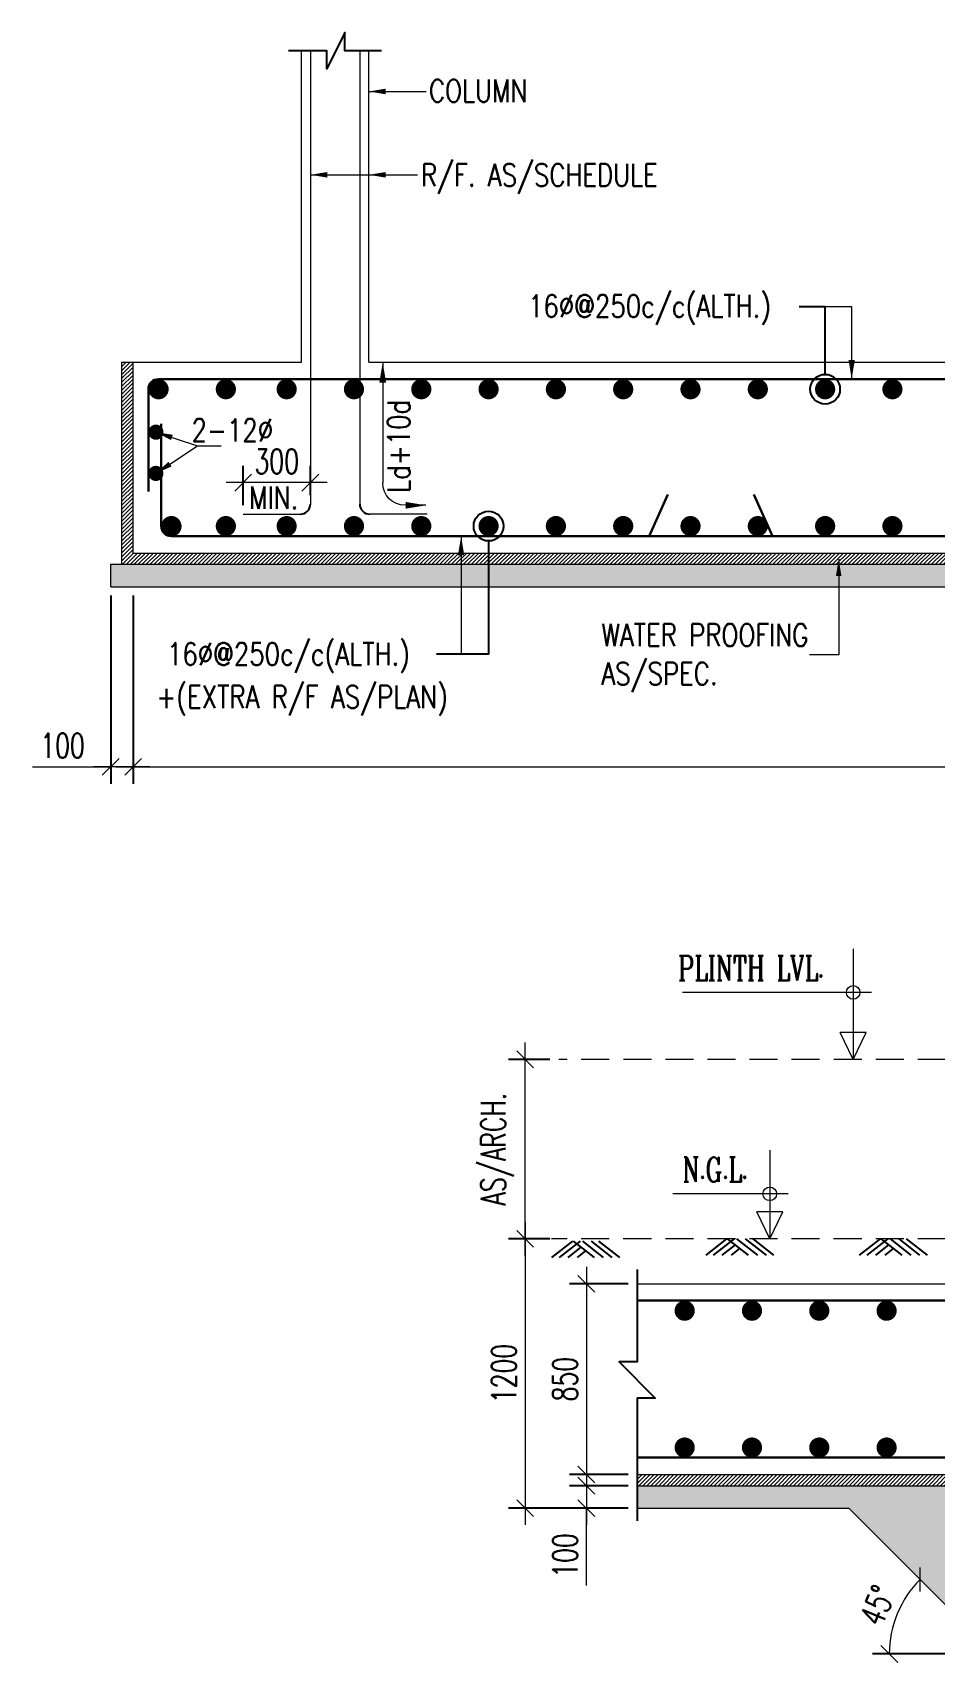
# Model space of a CAD drawing. Header units: millimetres. Extents: x 1123469 to 1752051, y -126924 to 196924.
# Drawn here: x 1371069 to 1375089, y 106371 to 113635 of the extents above; entities that cross this region are included whole.
import ezdxf

# ---------------------------------------------------------------- set-up
doc = ezdxf.new("R2010")
doc.units = ezdxf.units.MM
doc.header["$LTSCALE"] = 500
doc.header["$MEASUREMENT"] = 0
doc.header["$PDMODE"] = 34
doc.linetypes.add('HIDDEN', pattern=[0.375, 0.25, -0.125])
doc.layers.get('Defpoints').update_dxf_attribs({"lineweight": 0})
for name, color, linetype, lineweight in [('DIM', 1, 'Continuous', 20), ('dim-M', 1, 'Continuous', 15), ('LINE', 7, 'Continuous', 13), ('Omx-Hatch', 252, 'Continuous', 5), ('Omx-P.C.C.', 252, 'Continuous', 5), ('ST REINF.', 4, 'Continuous', 30), ('STEEL.', 6, 'Continuous', 30), ('T1', 1, 'Continuous', 15), ('TEXT', 7, 'Continuous', 13), ('TEXT2', 3, 'Continuous', 15)]:
    doc.layers.add(name, color=color, linetype=linetype, lineweight=lineweight)
doc.layers.add('PILE', color=1, linetype='Continuous')
doc.layers.add('sec', color=31, linetype='Continuous')
doc.styles.add('2MM', font='romans.shx', dxfattribs={"width": 0.7})
doc.styles.add('BHTESHT$0$HSCC2', font='romanc.shx')
doc.styles.add('haider', font='romans.shx')
doc.styles.add('mh', font='romant.shx')
doc.dimstyles.new('HAIDER', dxfattribs={"dimtxt": 250, "dimasz": 200, "dimexe": 150, "dimexo": 150, "dimgap": 70, "dimtad": 1, "dimdec": 0, "dimzin": 0, "dimdsep": 46, "dimtxsty": 'mh', "dimblk": 'OBLIQUE', "dimcen": 100, "dimdle": 180, "dimclrd": 1, "dimclre": 1, "dimclrt": 3, "dimadec": 0, "dimazin": 0, "dimtfac": 1, "dimtdec": 0, "dimtix": 1, "dimtofl": 0, "dimtmove": 2, "dimatfit": 3, "dimfxl": 100, "dimtolj": 1, "dimtzin": 0, "dimlwd": -1, "dimarcsym": 1})
doc.dimstyles.new('RAJESH', dxfattribs={"dimtxt": 200, "dimasz": 180, "dimexe": 100, "dimexo": 250, "dimgap": 50, "dimtad": 2, "dimdec": 0, "dimzin": 1, "dimdsep": 46, "dimtxsty": '2MM', "dimblk": 'OBLIQUE', "dimcen": 0, "dimdle": 100, "dimclrd": 1, "dimclre": 1, "dimclrt": 3, "dimadec": 0, "dimazin": 0, "dimtfac": 1, "dimtdec": 0, "dimtix": 1, "dimtmove": 2, "dimatfit": 3, "dimfxl": 1, "dimtolj": 1, "dimlwd": -1, "dimarcsym": 0})

# ---------------------------------------------------------------- blocks, each defined once
blk = doc.blocks.new('_Oblique')
at = {"color": 0, "linetype": 'ByBlock', "lineweight": -2}
blk.add_line((-0.5, -0.5), (0.5, 0.5), dxfattribs=at)
blk = doc.blocks.new('*D572')
at = {"layer": 'Defpoints', "color": 0, "ltscale": 100, "transparency": 16777216}
for p in [(1374707, 107058.6), (1374950.3, 106643.4), (1375357, 106408.6), (1375357, 106408.6), (1380242.4, 106408.6)]:
    blk.add_point(p, dxfattribs=at)
at = {"layer": 'dim-M', "color": 1, "lineweight": -2, "ltscale": 100, "transparency": 16777216}
blk.add_line((1375317, 106408.6), (1374812.4, 106408.6), dxfattribs=at)
at = {"layer": 'dim-M', "color": 1, "ltscale": 100, "transparency": 16777216}
blk.add_arc((1375357, 106408.6), 469.5, 135, 180, dxfattribs=at)
at = {"layer": 'dim-M', "color": 1, "ltscale": 100, "transparency": 16777216, "xscale": 75, "yscale": 75, "zscale": 75}
for p, rotation in [((1375025, 106740.6), 45.00000000002981), ((1374887.4, 106408.6), 269.9999999999921)]:
    blk.add_blockref('_Oblique', p, dxfattribs=dict(at, rotation=rotation))
at = {"layer": 'dim-M', "color": 3, "ltscale": 100, "transparency": 16777216, "insert": (1374835.4, 106624.6), "char_height": 110, "attachment_point": 5, "rotation": 67.5, "style": '2MM'}
blk.add_mtext('\\A1;45°', dxfattribs=at)
blk = doc.blocks.new('*D689')
at = {"layer": 'Defpoints', "color": 0, "ltscale": 100, "transparency": 16777216}
for p in [(1371417.2, 111165.4), (1371517.2, 110865.1), (1371417.2, 110362.2)]:
    blk.add_point(p, dxfattribs=at)
at = {"layer": 'dim-M', "color": 1, "lineweight": -2, "ltscale": 100, "transparency": 16777216}
for p, q in [((1371417.2, 111125.4), (1371417.2, 110287.2)), ((1371517.2, 110825.1), (1371517.2, 110287.2))]:
    blk.add_line(p, q, dxfattribs=at)
at = {"layer": 'dim-M', "color": 1, "ltscale": 100, "transparency": 16777216}
for p, q in [((1371069, 110362.2), (1371417.2, 110362.2)), ((1371592.2, 110362.2), (1371342.2, 110362.2))]:
    blk.add_line(p, q, dxfattribs=at)
at = {"layer": 'dim-M', "color": 1, "ltscale": 100, "transparency": 16777216, "xscale": 75, "yscale": 75, "zscale": 75, "rotation": 180}
blk.add_blockref('_Oblique', (1371417.2, 110362.2), dxfattribs=at)
at = {"layer": 'dim-M', "color": 1, "ltscale": 100, "transparency": 16777216, "xscale": 75, "yscale": 75, "zscale": 75}
blk.add_blockref('_Oblique', (1371517.2, 110362.2), dxfattribs=at)
at = {"layer": 'dim-M', "color": 3, "ltscale": 100, "transparency": 16777216, "insert": (1371202.5, 110457.2), "char_height": 110, "attachment_point": 5, "style": '2MM'}
blk.add_mtext('\\A1;100', dxfattribs=at)
blk = doc.blocks.new('*D690')
at = {"layer": 'Defpoints', "color": 0, "ltscale": 100, "transparency": 16777216}
for p in [(1371517.2, 111165.4), (1387317.2, 110865.4), (1387317.2, 110362.2)]:
    blk.add_point(p, dxfattribs=at)
at = {"layer": 'dim-M', "color": 1, "lineweight": -2, "ltscale": 100, "transparency": 16777216}
for p, q in [((1371517.2, 111125.4), (1371517.2, 110287.2)), ((1387317.2, 110825.4), (1387317.2, 110287.2))]:
    blk.add_line(p, q, dxfattribs=at)
at = {"layer": 'dim-M', "color": 1, "ltscale": 100, "transparency": 16777216}
blk.add_line((1371442.2, 110362.2), (1387392.2, 110362.2), dxfattribs=at)
at = {"layer": 'dim-M', "color": 1, "ltscale": 100, "transparency": 16777216, "xscale": 75, "yscale": 75, "zscale": 75, "rotation": 180}
blk.add_blockref('_Oblique', (1371517.2, 110362.2), dxfattribs=at)
at = {"layer": 'dim-M', "color": 1, "ltscale": 100, "transparency": 16777216, "xscale": 75, "yscale": 75, "zscale": 75}
blk.add_blockref('_Oblique', (1387317.2, 110362.2), dxfattribs=at)
at = {"layer": 'dim-M', "color": 3, "ltscale": 100, "transparency": 16777216, "insert": (1379573, 110486), "char_height": 110, "attachment_point": 5, "style": '2MM'}
blk.add_mtext('\\A1;AS/PLAN', dxfattribs=at)
blk = doc.blocks.new('*D691')
at = {"layer": 'Defpoints', "color": 0, "ltscale": 100, "transparency": 16777216}
for p in [(1372007.3, 111629), (1372307.3, 111533.6), (1372007.3, 111488.6)]:
    blk.add_point(p, dxfattribs=at)
at = {"layer": 'dim-M', "color": 1, "lineweight": -2, "ltscale": 100, "transparency": 16777216}
for p, q in [((1372007.3, 111528.6), (1372007.3, 111704)), ((1372307.3, 111573.6), (1372307.3, 111704))]:
    blk.add_line(p, q, dxfattribs=at)
at = {"layer": 'dim-M', "color": 1, "ltscale": 100, "transparency": 16777216}
blk.add_line((1372382.3, 111629), (1371932.3, 111629), dxfattribs=at)
at = {"layer": 'dim-M', "color": 1, "ltscale": 100, "transparency": 16777216, "xscale": 75, "yscale": 75, "zscale": 75, "rotation": 180}
blk.add_blockref('_Oblique', (1372007.3, 111629), dxfattribs=at)
at = {"layer": 'dim-M', "color": 1, "ltscale": 100, "transparency": 16777216, "xscale": 75, "yscale": 75, "zscale": 75}
blk.add_blockref('_Oblique', (1372307.3, 111629), dxfattribs=at)
at = {"layer": 'dim-M', "color": 3, "ltscale": 100, "transparency": 16777216, "insert": (1372157.3, 111724), "char_height": 110, "attachment_point": 5, "style": '2MM'}
blk.add_mtext('\\A1;300', dxfattribs=at)
blk = doc.blocks.new('*D704')
at = {"layer": 'Defpoints', "color": 0, "ltscale": 100, "transparency": 16777216}
for p in [(1373763.8, 108058.6, 0), (1373537.2, 107208.6), (1373763.8, 107208.6)]:
    blk.add_point(p, dxfattribs=at)
at = {"layer": 'dim-M', "color": 1, "ltscale": 100, "transparency": 16777216}
blk.add_line((1373537.2, 108133.6), (1373537.2, 107133.6), dxfattribs=at)
at = {"layer": 'dim-M', "color": 1, "lineweight": -2, "ltscale": 100, "transparency": 16777216}
for p, q in [((1373723.8, 108058.6), (1373462.2, 108058.6)), ((1373723.8, 107208.6), (1373462.2, 107208.6))]:
    blk.add_line(p, q, dxfattribs=at)
at = {"layer": 'dim-M', "color": 1, "ltscale": 100, "transparency": 16777216, "xscale": 75, "yscale": 75, "zscale": 75}
for p, rotation in [((1373537.2, 108058.6), 90), ((1373537.2, 107208.6), 270)]:
    blk.add_blockref('_Oblique', p, dxfattribs=dict(at, rotation=rotation))
at = {"layer": 'dim-M', "color": 3, "ltscale": 100, "transparency": 16777216, "insert": (1373442.2, 107633.6), "char_height": 110, "attachment_point": 5, "rotation": 90, "style": '2MM'}
blk.add_mtext('\\A1;850', dxfattribs=at)
blk = doc.blocks.new('*D705')
at = {"layer": 'Defpoints', "color": 0, "ltscale": 100, "transparency": 16777216}
for p in [(1373763.8, 107158.6), (1373537.2, 107058.6), (1373763.8, 107058.6)]:
    blk.add_point(p, dxfattribs=at)
at = {"layer": 'dim-M', "color": 1, "ltscale": 100, "transparency": 16777216}
for p, q in [((1373537.2, 107233.6), (1373537.2, 106983.6)), ((1373537.2, 106714), (1373537.2, 107058.6))]:
    blk.add_line(p, q, dxfattribs=at)
at = {"layer": 'dim-M', "color": 1, "lineweight": -2, "ltscale": 100, "transparency": 16777216}
for p, q in [((1373723.8, 107158.6), (1373462.2, 107158.6)), ((1373723.8, 107058.6), (1373462.2, 107058.6))]:
    blk.add_line(p, q, dxfattribs=at)
at = {"layer": 'dim-M', "color": 1, "ltscale": 100, "transparency": 16777216, "xscale": 75, "yscale": 75, "zscale": 75}
for p, rotation in [((1373537.2, 107158.6), 90), ((1373537.2, 107058.6), 270)]:
    blk.add_blockref('_Oblique', p, dxfattribs=dict(at, rotation=rotation))
at = {"layer": 'dim-M', "color": 3, "ltscale": 100, "transparency": 16777216, "insert": (1373442.2, 106847.5), "char_height": 110, "attachment_point": 5, "rotation": 90, "style": '2MM'}
blk.add_mtext('\\A1;100', dxfattribs=at)
blk = doc.blocks.new('*D710')
at = {"layer": 'Defpoints', "color": 0, "ltscale": 100, "transparency": 16777216}
for p in [(1373414.7, 108258.6), (1373264.6, 107058.6), (1373763.8, 107058.6)]:
    blk.add_point(p, dxfattribs=at)
at = {"layer": 'dim-M', "color": 1, "ltscale": 100, "transparency": 16777216}
blk.add_line((1373264.6, 108333.6), (1373264.6, 106983.6), dxfattribs=at)
at = {"layer": 'dim-M', "color": 1, "lineweight": -2, "ltscale": 100, "transparency": 16777216}
for p, q in [((1373374.7, 108258.6), (1373189.6, 108258.6)), ((1373723.8, 107058.6), (1373189.6, 107058.6))]:
    blk.add_line(p, q, dxfattribs=at)
at = {"layer": 'dim-M', "color": 1, "ltscale": 100, "transparency": 16777216, "xscale": 75, "yscale": 75, "zscale": 75}
for p, rotation in [((1373264.6, 108258.6), 90), ((1373264.6, 107058.6), 270)]:
    blk.add_blockref('_Oblique', p, dxfattribs=dict(at, rotation=rotation))
at = {"layer": 'dim-M', "color": 3, "ltscale": 100, "transparency": 16777216, "insert": (1373169.6, 107658.6), "char_height": 110, "attachment_point": 5, "rotation": 90, "style": '2MM'}
blk.add_mtext('\\A1;1200', dxfattribs=at)
blk = doc.blocks.new('*D711')
at = {"layer": 'Defpoints', "color": 0, "ltscale": 100, "transparency": 16777216}
for p in [(1373264.6, 109058.6), (1373414.7, 109058.6), (1373414.7, 108258.6)]:
    blk.add_point(p, dxfattribs=at)
at = {"layer": 'dim-M', "color": 1, "ltscale": 100, "transparency": 16777216}
blk.add_line((1373264.6, 108183.6), (1373264.6, 109133.6), dxfattribs=at)
at = {"layer": 'dim-M', "color": 1, "lineweight": -2, "ltscale": 100, "transparency": 16777216}
for p, q in [((1373374.7, 109058.6), (1373189.6, 109058.6)), ((1373374.7, 108258.6), (1373189.6, 108258.6))]:
    blk.add_line(p, q, dxfattribs=at)
at = {"layer": 'dim-M', "color": 1, "ltscale": 100, "transparency": 16777216, "xscale": 75, "yscale": 75, "zscale": 75}
for p, rotation in [((1373264.6, 109058.6), 90), ((1373264.6, 108258.6), 270)]:
    blk.add_blockref('_Oblique', p, dxfattribs=dict(at, rotation=rotation))
at = {"layer": 'dim-M', "color": 3, "ltscale": 100, "transparency": 16777216, "insert": (1373140.8, 108658.6), "char_height": 110, "attachment_point": 5, "rotation": 90, "style": '2MM'}
blk.add_mtext('\\A1;AS/ARCH.', dxfattribs=at)
blk = doc.blocks.new('GGGHGGG')
at = {"layer": 'PILE', "color": 6}
for p, q in [((5273977.4, 4334437.5), (5273884.4, 4334364.7)), ((5274011, 4334437.5), (5273917.9, 4334364.7)), ((5274049.4, 4334437.5), (5273956.3, 4334364.7)), ((5274090.6, 4334437.5), (5273997.6, 4334364.7)), ((5274035.5, 4334394.4), (5274073.5, 4334364.7)), ((5274056.2, 4334410.6), (5274114.8, 4334364.7)), ((5274060.1, 4334437.5), (5274153.2, 4334364.7)), ((5274093.7, 4334437.5), (5274186.7, 4334364.7))]:
    blk.add_line(p, q, dxfattribs=at)

msp = doc.modelspace()

# ---------------------------------------------------------------- hatches: boundary and pattern name
at = {"layer": 'Omx-Hatch'}
h = msp.add_hatch(dxfattribs=at)
h.set_pattern_fill('ANSI31', color=256, scale=100, style=0)
h.set_pattern_definition([(45, (-3909663.524, -4228407.894), (-8.838834765, 8.838834765), [])])
h.paths.add_polyline_path([(1372501.4, 111315.4), (1371517.2, 111315.4), (1371517.2, 112165.4), (1371467.2, 112165.4), (1371467.2, 111265.4), (1372501.4, 111265.4)])
h.paths.add_polyline_path([(1387367.2, 112165.4), (1387317.2, 112165.4), (1387317.2, 111315.4), (1372501.4, 111315.4), (1372501.4, 111265.4), (1387367.2, 111265.4)])
h = msp.add_hatch(dxfattribs=at)
h.set_pattern_fill('ANSI31', color=256, scale=100, style=0)
h.set_pattern_definition([(45, (-14406.481, 3210.266), (-8.83883476, 8.83883476), [])])
h.paths.add_polyline_path([(1377077.6, 106558.6), (1377077.6, 106508.6), (1380192.4, 106508.6), (1380192.4, 107158.6), (1381835.6, 107158.6), (1381835.6, 107208.6), (1380142.4, 107208.6), (1380142.4, 106558.6)])
h.paths.add_polyline_path([(1377077.6, 106508.6), (1377077.6, 106558.6), (1375457, 106558.6), (1375457, 107208.6), (1373763.8, 107208.6), (1373763.8, 107158.6), (1375407, 107158.6), (1375407, 106508.6)])
at = {"layer": 'Omx-P.C.C.', "linetype": 'Continuous', "lineweight": -2}
h = msp.add_hatch(dxfattribs=at)
h.set_pattern_fill('AR-CONC', color=1, scale=20, style=0)
h.set_pattern_definition([(50, (263159.49, -275314.91), (143.452037, -12.550427), [15, -165]), (355, (263159.5, -275314.9), (-27.750267, 150.438427), [12, -132]), (100.451444, (263171.45, -275315.95), (115.70177, 137.887998), [12.748038, -140.228422]), (46.1842, (263159.5, -275274.9), (213.448266, -33.103856), [22.5, -247.5]), (96.635635, (263177.28, -275277.67), (186.93239, 194.82372), [19.12207, -210.34275]), (351.184164, (263159.5, -275274.9), (186.93239, 194.82372), [18, -198]), (21, (263179.49, -275284.91), (119.38141, -80.523778), [15, -165]), (326, (263179.5, -275284.9), (48.663066, 145.030009), [12, -132]), (71.451445, (263189.44, -275291.62), (168.044475, 64.50623), [12.748038, -140.228422]), (37.5, (263159.494, -275314.907), (2.431971, 66.5787708), [0, -130.4, 0, -134, 0, -132.5]), (7.5, (263159.494, -275314.91), (52.6139075, 78.8823424), [0, -76.4, 0, -127.4, 0, -50.5]), (327.5, (263114.894, -275314.907), (106.7644872, -4.5109743), [0, -50, 0, -156, 0, -207]), (317.5, (263094.89, -275314.91), (116.637234, 20.0209965), [0, -65, 0, -103.6, 0, -147])])
h.paths.add_polyline_path([(1387417.2, 111165.4), (1387417.2, 111265.4), (1371417.2, 111265.4), (1371417.2, 111165.4)])
h = msp.add_hatch(dxfattribs=at)
h.set_pattern_fill('AR-CONC', color=1, scale=20, style=0)
h.set_pattern_definition([(50, (-14406.48, 3210.27), (143.452037, -12.550427), [15, -165]), (355, (-14406.48, 3210.27), (-27.750267, 150.438427), [12, -132]), (100.451444, (-14394.53, 3209.22), (115.70177, 137.887998), [12.748038, -140.228422]), (46.1842, (-14406.48, 3250.27), (213.448266, -33.103856), [22.5, -247.5]), (96.635635, (-14388.7, 3247.5), (186.93239, 194.82372), [19.12207, -210.342752]), (351.184164, (-14406.48, 3250.27), (186.93239, 194.82372), [18, -198]), (21, (-14386.48, 3240.27), (119.38141, -80.523778), [15, -165]), (326, (-14386.48, 3240.27), (48.663066, 145.030009), [12, -132]), (71.451445, (-14376.53, 3233.56), (168.044475, 64.50623), [12.748038, -140.228422]), (37.5, (-14406.48, 3210.266), (2.431971, 66.5787708), [0, -130.4, 0, -134, 0, -132.5]), (7.5, (-14406.48, 3210.266), (52.6139075, 78.8823424), [0, -76.4, 0, -127.4, 0, -50.5]), (327.5, (-14451.08, 3210.266), (106.7644872, -4.5109743), [0, -50, 0, -156, 0, -207]), (317.5, (-14471.08, 3210.27), (116.637234, 20.0209965), [0, -65, 0, -103.6, 0, -147])])
h.paths.add_polyline_path([(1375357, 106408.6), (1377077.6, 106408.6), (1377077.6, 106508.6), (1375407, 106508.6), (1375407, 107158.6), (1373763.8, 107158.6), (1373763.8, 107058.6), (1374707, 107058.6)])
h.paths.add_polyline_path([(1380192.4, 106508.6), (1377077.6, 106508.6), (1377077.6, 106408.6), (1380242.4, 106408.6), (1380892.4, 107058.6), (1381835.6, 107058.6), (1381835.6, 107158.6), (1380192.4, 107158.6)])

# ---------------------------------------------------------------- linework, layer by layer
at = {"layer": 'DIM', "color": 3}
for p, q in [((1372629.6, 112165.4, 0.1), (1372629.6, 111628.1, 0.1)), ((1372779.6, 111528.1, 0.2), (1372729.6, 111528.1, 0.1)), ((1372822.3, 111528.1, 0.2), (1372729.6, 111528.1, 0.1))]:
    msp.add_line(p, q, dxfattribs=at)
at = {"layer": 'DIM', "color": 3, "extrusion": (0, 0, -1)}
msp.add_ellipse((1372729.6, 111628.1, 0.1), major_axis=(-1.7, 100), ratio=1, start_param=3.158728, end_param=4.729524, dxfattribs=at)
msp.add_ellipse((1372729.6, 111628.1, 0.1), major_axis=(-1.7, 100), ratio=1, start_param=3.158728, end_param=4.729524, dxfattribs=at)
at = {"layer": 'DIM', "color": 3}
for points in [[(1372644.6, 112075.4, 0.1), (1372614.6, 112075.4, 0.1), (1372629.6, 112165.4, 0.1)], [(1372732.3, 111513.1, 0.2), (1372732.3, 111543.1, 0.2), (1372822.3, 111528.1, 0.2)], [(1372732.3, 111513.1, 0.2), (1372732.3, 111543.1, 0.2), (1372822.3, 111528.1, 0.2)]]:
    msp.add_solid(points, dxfattribs=at)
at = {"layer": 'LINE', "color": 1, "linetype": 'Continuous', "lineweight": -2}
for points in [[(1374601.5, 112111.7), (1374601.5, 112413.3), (1374485.4, 112413.3)], [(1373101.4, 111369.2), (1373101.4, 110865.2), (1372869.9, 110865.2)]]:
    msp.add_lwpolyline(points, dxfattribs=at)
for centre in [(1374601.5, 112045.5), (1373101.4, 111435.4)]:
    msp.add_circle(centre, 66.3, dxfattribs=at)
at = {"layer": 'sec', "color": 3, "linetype": 'ByBlock', "lineweight": 5}
for p, q in [((1372267.2, 112165.4), (1372267.2, 113554.1)), ((1372567.2, 112165.4), (1372567.2, 113554.1)), ((1371467.2, 112165.4), (1372267.2, 112165.4)), ((1371467.2, 111265.4), (1371467.2, 112165.4)), ((1371517.2, 111315.4), (1371517.2, 112165.4)), ((1372567.2, 112165.4), (1375617.2, 112165.4)), ((1371517.2, 111315.4), (1387317.2, 111315.4)), ((1371417.2, 111265.4), (1387417.2, 111265.4)), ((1371417.2, 111165.4), (1371417.2, 111265.4)), ((1371417.2, 111165.4), (1387417.2, 111165.4)), ((1373763.8, 108058.6, 0), (1376076.9, 108058.6, 0)), ((1373763.8, 107208.6), (1375457, 107208.6)), ((1373763.8, 107158.6), (1375407, 107158.6)), ((1373763.8, 107058.6), (1374707, 107058.6)), ((1375357, 106408.6), (1374707, 107058.6))]:
    msp.add_line(p, q, dxfattribs=at)
at = {"layer": 'sec', "color": 7, "linetype": 'ByBlock', "lineweight": 5}
for p, q in [((1372307.3, 113554.1, 0), (1372307.3, 111533.6, 0.1)), ((1372527.1, 113554.1, 0.1), (1372527.1, 111533.6, 0.1)), ((1372007.3, 111488.6, 0.1), (1372262.3, 111488.6, 0.1)), ((1372827.1, 111488.6, 0.1), (1372572.1, 111488.6, 0.1))]:
    msp.add_line(p, q, dxfattribs=at)
at = {"layer": 'sec', "color": 6, "linetype": 'HIDDEN', "lineweight": 5}
for p, q in [((1376077.1, 109058.6), (1373414.7, 109058.6)), ((1376076.9, 108258.6), (1373382.1, 108258.6))]:
    msp.add_line(p, q, dxfattribs=at)
at = {"layer": 'sec', "color": 1, "linetype": 'ByBlock'}
for points, elevation in [([(1372623.8, 113554.1), (1372460.8, 113554.1), (1372460.8, 113634.9), (1372380.2, 113473.7), (1372380.2, 113554.1), (1372209.6, 113554.1)], 0), ([(1373763.8, 108121.8), (1373763.8, 107711.4), (1373683.1, 107711.4), (1373844.3, 107549.4), (1373763.8, 107549.4), (1373763.8, 107002.5)], -0.1)]:
    msp.add_lwpolyline(points, dxfattribs=dict(at, elevation=elevation))
at = {"layer": 'sec', "color": 7, "linetype": 'ByBlock'}
for centre, start, end in [((1372262.3, 111533.6, 0.1), 270, 0), ((1372572.1, 111533.6, 0.1), 180, 270)]:
    msp.add_arc(centre, 45, start, end, dxfattribs=at)
at = {"layer": 'ST REINF.'}
for p, q in [((1371630, 112090.4), (1387228.7, 112090.4)), ((1371585, 112047.1), (1371585, 112045.4)), ((1371585, 111590), (1371585, 112045.4)), ((1371642.3, 111890.9), (1371642.3, 111435.4)), ((1373817.2, 111390.4), (1373900.2, 111576.9)), ((1374367.2, 111390.4), (1374284.3, 111576.9)), ((1371642.3, 111433.8), (1371642.3, 111435.4)), ((1371687.3, 111390.4), (1387170, 111390.4)), ((1373763.8, 107983.6), (1376192.2, 107983.6)), ((1373763.8, 107283.6), (1376116.1, 107283.6))]:
    msp.add_line(p, q, dxfattribs=at)
for points, const_width in [([(1371653, 112045.4, 1), (1371608, 112045.4, 1)], 45), ([(1371907.9, 112045.5, 1), (1371952.9, 112045.5, 1)], 45), ([(1372179, 112045.5, 1), (1372224, 112045.5, 1)], 45), ([(1372479, 112045.5, 1), (1372524, 112045.5, 1)], 45), ([(1372779, 112045.5, 1), (1372824, 112045.5, 1)], 45), ([(1373079, 112045.5, 1), (1373124, 112045.5, 1)], 45), ([(1373379, 112045.4, 1), (1373424, 112045.4, 1)], 45), ([(1373679, 112045.4, 1), (1373724, 112045.4, 1)], 45), ([(1373979, 112045.4, 1), (1374024, 112045.4, 1)], 45), ([(1374279, 112045.4, 1), (1374324, 112045.4, 1)], 45), ([(1374579, 112045.4, 1), (1374624, 112045.4, 1)], 45), ([(1374879, 112045.4, 1), (1374924, 112045.4, 1)], 45), ([(1371635.5, 111854, 1), (1371601.7, 111854, 1)], 33.8), ([(1371635.5, 111670.3, 1), (1371601.7, 111670.3, 1)], 33.8), ([(1371710.2, 111435.5, -1), (1371665.2, 111435.5, -1)], 45), ([(1371710.5, 111434.2, -1), (1371665.5, 111434.2, -1)], 45), ([(1371907.9, 111435.4, -1), (1371952.9, 111435.4, -1)], 45), ([(1372179, 111435.4, -1), (1372224, 111435.4, -1)], 45), ([(1372479, 111435.4, -1), (1372524, 111435.4, -1)], 45), ([(1372779, 111435.4, -1), (1372824, 111435.4, -1)], 45), ([(1373079, 111435.4, -1), (1373124, 111435.4, -1)], 45), ([(1373379, 111435.4, -1), (1373424, 111435.4, -1)], 45), ([(1373679, 111435.4, -1), (1373724, 111435.4, -1)], 45), ([(1373979, 111435.4, -1), (1374024, 111435.4, -1)], 45), ([(1374279, 111435.4, -1), (1374324, 111435.4, -1)], 45), ([(1374579, 111435.4, -1), (1374624, 111435.4, -1)], 45), ([(1374879, 111435.4, -1), (1374924, 111435.4, -1)], 45), ([(1373953, 107938.5, 1), (1373998, 107938.5, 1)], 45), ([(1374253, 107938.5, 1), (1374298, 107938.5, 1)], 45), ([(1374553, 107938.5, 1), (1374598, 107938.5, 1)], 45), ([(1374853, 107938.5, 1), (1374898, 107938.5, 1)], 45), ([(1373953, 107328.7, -1), (1373998, 107328.7, -1)], 45), ([(1374253, 107328.7, -1), (1374298, 107328.7, -1)], 45), ([(1374553, 107328.7, -1), (1374598, 107328.7, -1)], 45), ([(1374853, 107328.7, -1), (1374898, 107328.7, -1)], 45)]:
    msp.add_lwpolyline(points, format="xyb", close=True, dxfattribs=dict(at, const_width=const_width))
for centre, start, end in [((1371630, 112045.4), 90, 180), ((1371687.3, 111435.4), 180, 270)]:
    msp.add_arc(centre, 45, start, end, dxfattribs=at)
at = {"layer": 'STEEL.', "color": 4, "lineweight": 15}
for p, q in [((1374726.6, 109552), (1374726.6, 109058.6)), ((1374808.4, 109357), (1373966, 109357)), ((1374784.6, 109179.1), (1374668.5, 109179.1)), ((1374726.6, 109058.6), (1374668.5, 109179.1)), ((1374726.6, 109058.6), (1374784.6, 109179.1)), ((1374354.8, 108654.3), (1374354.8, 108258.6)), ((1374436.6, 108459.3), (1373922.3, 108459.3)), ((1374412.9, 108379.1), (1374296.8, 108379.1)), ((1374354.8, 108258.6), (1374296.8, 108379.1)), ((1374354.8, 108258.6), (1374412.9, 108379.1))]:
    msp.add_line(p, q, dxfattribs=at)
for centre in [(1374726.6, 109357), (1374354.8, 108459.3)]:
    msp.add_circle(centre, 30.3, dxfattribs=at)

# ---------------------------------------------------------------- block references
at = {"layer": 'PILE', "xscale": -1}
for p in [(6647569.2, -4226188.8), (6648256, -4226179), (6648940.5, -4226179)]:
    msp.add_blockref('GGGHGGG', p, dxfattribs=at)

# ---------------------------------------------------------------- texts
at = {"layer": 'TEXT', "color": 3, "ltscale": 0.5, "style": 'haider', "width": 0.8}
for s, p in [('COLUMN', (1372835.8, 113325.4, -207617.2)), ('R/F. AS/SCHEDULE', (1372800, 112950, -207617.1)), ('16%%C@250c/c(ALTH.)', (1373277.4, 112366, -25056798.6)), ('2-12%%C', (1371777.6, 111813.2, -25056798.6)), ('MIN.', (1372034.3, 111511.7, -25056800.5)), ('WATER PROOFING', (1373604.6, 110899.7, -207618.7)), ('16%%C@250c/c(ALTH.)', (1371668, 110815.4, -25056794.8)), ('AS/SPEC.', (1373604.6, 110728.2, -207618.7)), ('+(EXTRA R/F AS/PLAN)', (1371620.9, 110624.5, -3.9))]:
    msp.add_text(s, height=100, dxfattribs=at).set_placement(p)
msp.add_text('Ld+10d', height=100, rotation=90, dxfattribs=at).set_placement((1372751.1, 111583.2, -25056800.4))
at = {"layer": 'TEXT2', "color": 1, "lineweight": 15, "style": 'BHTESHT$0$HSCC2', "width": 0.7}
for s, p in [('PLINTH LVL.', (1373946.2, 109409.9)), ('N.G.L.', (1373966, 108512.2))]:
    msp.add_text(s, height=110, dxfattribs=at).set_placement(p)

# ---------------------------------------------------------------- dimensions: what is measured, and where the dimension line sits
at = {"layer": 'dim-M', "ltscale": 100}
for base, p1, p2, angle, picture, middle in [((1372007.3, 111629, 0.1), (1372307.3, 111533.6, 0.1), (1372007.3, 111488.6, 0.1), 180, '*D691', (1372157.3, 111724, 0.1)), ((1373537.2, 107208.6), (1373763.8, 108058.6, 0), (1373763.8, 107208.6), 90, '*D704', (1373442.2, 107633.6))]:
    dim = msp.add_linear_dim(base=base, p1=p1, p2=p2, angle=angle, dimstyle='RAJESH', override={"dimtxt": 110, "dimasz": 75, "dimexe": 75, "dimexo": 40, "dimgap": 40, "dimdle": 75, "dimtmove": 1}, dxfattribs=at)
    dim.commit()
    dim.dimension.update_dxf_attribs({"geometry": picture, "text_midpoint": middle})
for base, p1, p2, angle, picture, middle in [((1371417.2, 110362.2), (1371517.2, 110865.1), (1371417.2, 111165.4), 180, '*D689', (1371202.5, 110361.8)), ((1373264.6, 107058.6), (1373414.7, 108258.6), (1373763.8, 107058.6), 90, '*D710', (1373264.6, 107658.6)), ((1373537.2, 107058.6), (1373763.8, 107158.6), (1373763.8, 107058.6), 90, '*D705', (1373558.6, 106847.5))]:
    dim = msp.add_linear_dim(base=base, p1=p1, p2=p2, angle=angle, dimstyle='RAJESH', override={"dimtxt": 110, "dimasz": 75, "dimexe": 75, "dimexo": 40, "dimgap": 40, "dimdle": 75, "dimtmove": 1}, dxfattribs=at)
    dim.commit()
    dim.dimension.update_dxf_attribs({"geometry": picture, "text_midpoint": middle, "dimtype": 160})
dim = msp.add_linear_dim(base=(1387317.2, 110362.2), p1=(1371517.2, 111165.4), p2=(1387317.2, 110865.4), text='AS/PLAN', dimstyle='RAJESH', override={"dimtxt": 110, "dimasz": 75, "dimexe": 75, "dimexo": 40, "dimgap": 40, "dimdle": 75, "dimtmove": 1}, dxfattribs=at)
dim.commit()
dim.dimension.update_dxf_attribs({"geometry": '*D690', "text_midpoint": (1379573, 110362.2), "dimtype": 160})
dim = msp.add_linear_dim(base=(1373264.6, 109058.6), p1=(1373414.7, 108258.6), p2=(1373414.7, 109058.6), angle=90, text='AS/ARCH.', dimstyle='RAJESH', override={"dimtxt": 110, "dimasz": 75, "dimexe": 75, "dimexo": 40, "dimgap": 40, "dimdle": 75, "dimtmove": 1}, dxfattribs=at)
dim.commit()
dim.dimension.update_dxf_attribs({"geometry": '*D711', "text_midpoint": (1373264.6, 108658.6), "dimtype": 160})
dim = msp.add_angular_dim_2l(base=(1374950.3, 106643.4), line1=((1375357, 106408.6), (1380242.4, 106408.6)), line2=((1375357, 106408.6), (1374707, 107058.6)), dimstyle='RAJESH', override={"dimtxt": 110, "dimasz": 75, "dimexe": 75, "dimexo": 40, "dimgap": 40, "dimdle": 75, "dimtmove": 1}, dxfattribs=at)
dim.commit()
dim.dimension.update_dxf_attribs({"geometry": '*D572', "text_midpoint": (1374835.4, 106624.6)})

# ---------------------------------------------------------------- leaders
at = {"layer": 'T1'}
for points, override in [([(1372567.2, 113372.5), (1372824, 113372.5)], {"dimasz": 75, "dimtad": 0}), ([(1372307.3, 113001, 0), (1372784.2, 113001, 0)], {"dimasz": 75, "dimtad": 0}), ([(1372567.2, 113001, 0), (1372784.2, 113001, 0)], {"dimasz": 75, "dimtad": 0}), ([(1374719.9, 112090.7), (1374719.9, 112413.3), (1374485.4, 112413.3)], {"dimasz": 85, "dimtad": 0}), ([(1371618.6, 111854), (1371804.6, 111793), (1371909, 111793)], {"dimasz": 75, "dimtad": 0}), ([(1371618.6, 111670.3), (1371804.6, 111793), (1371909, 111793)], {"dimasz": 75, "dimtad": 0}), ([(1372979, 111390.3), (1372979, 110865.2), (1372869.9, 110865.2)], {"dimasz": 85, "dimtad": 0}), ([(1374661.9, 111287.3), (1374661.9, 110862.2), (1374531.5, 110862.2)], {"dimasz": 75, "dimtad": 0})]:
    msp.add_leader(points, dimstyle='HAIDER', override=override, dxfattribs=at)

doc.saveas('drawing.dxf')
